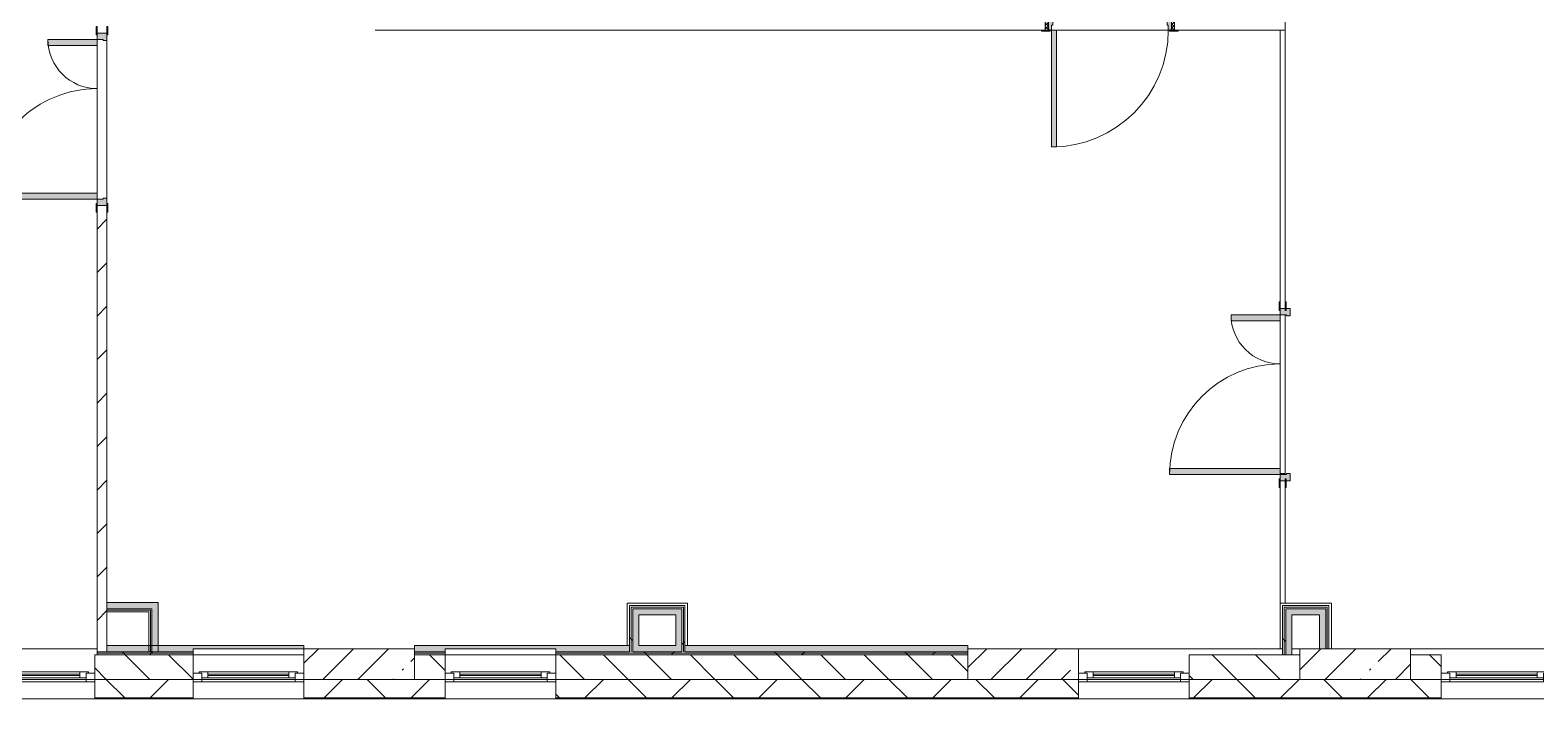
# Model space of a CAD drawing. Header units: millimetres. Extents: x -3129 to 197107, y -8553 to 29000.
# Drawn here: x 161502 to 173746, y -258 to 5180 of the extents above; entities that cross this region are included whole.
import ezdxf

# ---------------------------------------------------------------- set-up
doc = ezdxf.new("R2010")
doc.units = ezdxf.units.MM
for name, color, linetype, lineweight, true_color in [('A-DOOR-3', 7, 'Continuous', 5, 0xaaaaaa), ('A-DOOR-4', 7, 'Continuous', 5, 0xe2e2e2), ('A-DOOR-FRAM-3', 7, 'Continuous', 5, 0xe2e2e2), ('A-DOOR-FRAM-4', 7, 'Continuous', 5, 0xaaaaaa), ('A-FLOR-3', 7, 'Continuous', 5, 0xaaaaaa), ('I-WALL-4', 7, 'Continuous', 5, 0xe7e7e7), ('I-WALL-5', 7, 'Continuous', 9, 0xe7e7e7)]:
    doc.layers.add(name, color=color, linetype=linetype, lineweight=lineweight, true_color=true_color)
for name, color, linetype, lineweight in [('A-GLAZ-1', 7, 'Continuous', 5), ('A-WALL', 7, 'Continuous', 9), ('A-WALL-6', 7, 'Continuous', 5), ('I-WALL-6', 7, 'Continuous', 5), ('S-COLS-2', 7, 'Continuous', 5)]:
    doc.layers.add(name, color=color, linetype=linetype, lineweight=lineweight)
pattern_1 = [(45, (70097.4, 0), (-530.33, 530.33), []), (135, (70097.4, 0), (-530.33, -530.33), [])]

# ---------------------------------------------------------------- blocks, each defined once
blk = doc.blocks.new('120_Окно_СКБ_1Ст - 120_Окно_СКБ_1Ст 900х2500_h_ с форточкой-V147-2_1_1_птичка')
at = {"layer": 'A-GLAZ-1'}
for p, q in [((-450, -127), (-450, -57)), ((-450, -57), (-380, -57)), ((450, -57), (-450, -57)), ((-380, -57), (-380, -127)), ((380, -87), (-380, -87)), ((-380, -87), (-380, -127)), ((-330, -137), (-330, -87)), ((-330, -107), (330, -107)), ((330, -117), (-330, -117)), ((330, -137), (330, -87)), ((380, -127), (380, -57)), ((380, -57), (450, -57)), ((380, -127), (380, -87)), ((450, -57), (450, -127)), ((-380, -127), (-450, -127)), ((-450, -127), (-400, -127)), ((-380, -127), (-400, -127)), ((-400, -127), (-400, -137)), ((-400, -137), (400, -137)), ((400, -137), (-400, -137)), ((450, -127), (380, -127)), ((400, -127), (380, -127)), ((400, -127), (450, -127)), ((400, -137), (400, -127))]:
    blk.add_line(p, q, dxfattribs=at)
blk = doc.blocks.new('120_Окно_СКБ_1Ст - 120_Окно_СКБ_1Ст 900х2500_h_ с форточкой-22876038-2_1_1_птичка')
at = {"layer": 'A-GLAZ-1'}
for p, q in [((-450, -127), (-450, -57)), ((-450, -57), (-380, -57)), ((450, -57), (-450, -57)), ((-380, -57), (-380, -127)), ((380, -87), (-380, -87)), ((-380, -87), (-380, -127)), ((-330, -137), (-330, -87)), ((-330, -107), (330, -107)), ((330, -117), (-330, -117)), ((330, -137), (330, -87)), ((380, -127), (380, -57)), ((380, -57), (450, -57)), ((380, -127), (380, -87)), ((450, -57), (450, -127)), ((-380, -127), (-450, -127)), ((-450, -127), (-400, -127)), ((-380, -127), (-400, -127)), ((-400, -127), (-400, -137)), ((-400, -137), (400, -137)), ((400, -137), (-400, -137)), ((450, -127), (380, -127)), ((400, -127), (380, -127)), ((400, -127), (450, -127)), ((400, -137), (400, -127))]:
    blk.add_line(p, q, dxfattribs=at)
blk = doc.blocks.new('BSC_Колонна _Прямоугольная - 250х900-23282983-2_1_1_птичка')
at = {"layer": 'S-COLS-2'}
h = blk.add_hatch(dxfattribs=at)
h.set_pattern_fill('FP_168', color=256, style=0, pattern_type=2)
h.set_pattern_definition([(45, (-99480, -25), (-285.1231, 285.1231), []), (45, (-99194.88, -25), (-285.1231, 285.1231), [504.031, -100.806, 16.764, -84.042])])
h.paths.add_polyline_path([(450, -125), (450, 125), (-450, 125), (-450, -125)])
for p, q in [((450, 125), (-450, 125)), ((-450, 125), (-450, -125)), ((450, -125), (450, 125)), ((-450, -125), (450, -125))]:
    blk.add_line(p, q, dxfattribs=at)
blk = doc.blocks.new('110_Дверь_СКБ_1Ст_Внутренняя1 - Д-7а_л__950x2100h_Туалет-V148-2_1_1_птичка')
at = {"layer": 'A-DOOR-3'}
h = blk.add_hatch(dxfattribs=at)
h.set_pattern_fill('FP_169', color=256, style=0, pattern_type=2)
h.set_pattern_definition([(135, (1776.41, 174.685), (-14.14214, -14.14214), []), (225, (1776.41, 174.685), (14.14214, -14.14214), [])])
h.paths.add_polyline_path([(537.5, 110), (512.5, 110), (512.5, -110), (537.5, -110)])
at = {"layer": 'A-DOOR-4'}
h = blk.add_hatch(color=256, dxfattribs=at)
h.paths.add_polyline_path([(487.5, 110), (487.5, 70), (477.5, 70), (477.5, 30), (512.5, 30), (512.5, 110)])
h.paths.add_polyline_path([(-462.5, 110), (-487.5, 110), (-487.5, 30), (-452.5, 30), (-452.5, 70), (-462.5, 70)])
at = {"layer": 'A-DOOR-FRAM-3'}
for points in [[(447.5, 1060), (447.5, 110), (487.5, 110), (487.5, 1060)], [(-542.5, 118), (-542.5, 110), (-472.5, 110), (-472.5, 118)], [(-472.5, 30), (-487.5, 30), (-487.5, -110), (-472.5, -110)], [(567.5, 118), (497.5, 118), (497.5, 110), (567.5, 110)], [(512.5, 30), (497.5, 30), (497.5, -110), (512.5, -110)], [(-542.5, -110), (-542.5, -118), (-472.5, -118), (-472.5, -110)], [(567.5, -110), (497.5, -110), (497.5, -118), (567.5, -118)]]:
    blk.add_hatch(color=256, dxfattribs=at).paths.add_polyline_path(points)
at = {"layer": 'A-DOOR-FRAM-4'}
h = blk.add_hatch(dxfattribs=at)
h.set_pattern_fill('FP_170', color=256, style=0, pattern_type=2)
h.set_pattern_definition([(45, (-346.384, 174.685), (-14.1421, 14.1421), []), (135, (-346.384, 174.685), (-14.1421, -14.1421), [])])
h.paths.add_polyline_path([(-487.5, 110), (-512.5, 110), (-512.5, -110), (-487.5, -110)])
at = {"layer": 'A-DOOR-3'}
for p, q in [((487.5, 1060), (447.5, 1060)), ((447.5, 1060), (447.5, 110)), ((487.5, 110), (487.5, 1060)), ((447.5, 110), (487.5, 110))]:
    blk.add_line(p, q, dxfattribs=at)
blk.add_arc((487.5, 110), 950, 90, 180, dxfattribs=at)
at = {"layer": 'A-DOOR-FRAM-4'}
for p, q in [((-472.5, 118), (-542.5, 118)), ((-542.5, 118), (-542.5, 110)), ((-542.5, 110), (-472.5, 110)), ((-487.5, 110), (-512.5, 110)), ((-512.5, 110), (-512.5, -110)), ((-462.5, 110), (-487.5, 110)), ((-487.5, 110), (-487.5, 30)), ((-487.5, -110), (-487.5, 110)), ((-472.5, 110), (-487.5, 110)), ((-487.5, 110), (-487.5, 109)), ((-487.5, 109), (-472.5, 109)), ((-487.5, 30), (-452.5, 30)), ((-472.5, 30), (-487.5, 30)), ((-487.5, 30), (-487.5, -110)), ((-472.5, 110), (-472.5, 118)), ((-472.5, 109), (-472.5, 110)), ((-472.5, -110), (-472.5, 30)), ((-462.5, 70), (-462.5, 110)), ((-452.5, 70), (-462.5, 70)), ((-452.5, 30), (-452.5, 70)), ((487.5, 70), (477.5, 70)), ((477.5, 70), (477.5, 30)), ((477.5, 30), (512.5, 30)), ((487.5, 110), (487.5, 70)), ((512.5, 110), (487.5, 110)), ((567.5, 118), (497.5, 118)), ((497.5, 118), (497.5, 110)), ((512.5, 110), (497.5, 110)), ((497.5, 110), (497.5, 109)), ((497.5, 110), (567.5, 110)), ((497.5, 109), (512.5, 109)), ((512.5, 30), (497.5, 30)), ((497.5, 30), (497.5, -110)), ((512.5, 30), (512.5, 110)), ((537.5, 110), (512.5, 110)), ((512.5, 110), (512.5, -110)), ((512.5, 109), (512.5, 110)), ((512.5, -110), (512.5, 30)), ((537.5, -110), (537.5, 110)), ((567.5, 110), (567.5, 118)), ((-472.5, -110), (-542.5, -110)), ((-542.5, -110), (-542.5, -118)), ((-542.5, -118), (-472.5, -118)), ((-512.5, -110), (-487.5, -110)), ((-487.5, -110), (-472.5, -110)), ((-472.5, -118), (-472.5, -110)), ((497.5, -110), (512.5, -110)), ((567.5, -110), (497.5, -110)), ((497.5, -110), (497.5, -118)), ((497.5, -118), (567.5, -118)), ((512.5, -110), (537.5, -110)), ((567.5, -118), (567.5, -110))]:
    blk.add_line(p, q, dxfattribs=at)
blk = doc.blocks.new('110_Дверь_СКБ_2Ст - Д-5_п_ Из игровой в коридор-32215844-2_1_1_птичка')
at = {"layer": 'A-DOOR-4'}
for points in [[(-638, 40), (-588, 40), (-588, 940), (-638, 940)], [(612, 440), (612, 40), (662, 40), (662, 440)]]:
    blk.add_hatch(color=256, dxfattribs=at).paths.add_polyline_path(points)
h = blk.add_hatch(color=256, dxfattribs=at)
h.paths.add_polyline_path([(-688, 40), (-688, -40), (-628, -40), (-628, -10), (-638, -10), (-638, 40)])
h.paths.add_polyline_path([(652, -40), (712, -40), (712, 40), (662, 40), (662, -10), (652, -10)])
at = {"layer": 'A-DOOR-FRAM-3'}
for points in [[(-742, 40), (-672, 40), (-672, 48), (-742, 48)], [(698, 40), (768, 40), (768, 48), (698, 48)], [(-742, -48), (-672, -48), (-672, -40), (-742, -40)], [(698, -48), (768, -48), (768, -40), (698, -40)]]:
    blk.add_hatch(color=256, dxfattribs=at).paths.add_polyline_path(points)
at = {"layer": 'A-DOOR-3'}
for p, q in [((-638, 940), (-638, 40)), ((-588, 940), (-638, 940)), ((-588, 40), (-588, 940)), ((662, 440), (612, 440)), ((612, 440), (612, 40)), ((662, 40), (662, 440)), ((-638, 40), (-588, 40)), ((612, 40), (662, 40))]:
    blk.add_line(p, q, dxfattribs=at)
for centre, radius, start, end in [((-638, 40), 900, 0, 90), ((662, 40), 400, 90, 180)]:
    blk.add_arc(centre, radius, start, end, dxfattribs=at)
at = {"layer": 'A-DOOR-FRAM-4'}
for p, q in [((-672, 48), (-742, 48)), ((-742, 48), (-742, 40)), ((-742, 40), (-672, 40)), ((-638, 40), (-688, 40)), ((-688, 40), (-688, -40)), ((-672, 40), (-672, 48)), ((-638, -10), (-638, 40)), ((662, 40), (662, -10)), ((712, 40), (662, 40)), ((768, 48), (698, 48)), ((698, 48), (698, 40)), ((698, 40), (768, 40)), ((712, -40), (712, 40)), ((768, 40), (768, 48)), ((-672, -40), (-742, -40)), ((-742, -40), (-742, -48)), ((-742, -48), (-672, -48)), ((-688, -40), (-628, -40)), ((-672, -39), (-688, -39)), ((-688, -39), (-688, -40)), ((-688, -40), (-672, -40)), ((-672, -40), (-672, -39)), ((-672, -48), (-672, -40)), ((-628, -10), (-638, -10)), ((-628, -40), (-628, -10)), ((662, -10), (652, -10)), ((652, -10), (652, -40)), ((652, -40), (712, -40)), ((712, -39), (698, -39)), ((698, -39), (698, -40)), ((698, -40), (712, -40)), ((768, -40), (698, -40)), ((698, -40), (698, -48)), ((698, -48), (768, -48)), ((712, -40), (712, -39)), ((768, -48), (768, -40))]:
    blk.add_line(p, q, dxfattribs=at)
blk = doc.blocks.new('BSC_Колонна _Прямоугольная - 250х900-V149-2_1_1_птичка')
at = {"layer": 'S-COLS-2'}
h = blk.add_hatch(dxfattribs=at)
h.set_pattern_fill('FP_171', color=256, style=0, pattern_type=2)
h.set_pattern_definition([(45, (-94080, -25), (-285.1231, 285.1231), []), (45, (-93794.88, -25), (-285.1231, 285.1231), [504.031, -100.806, 16.764, -84.042])])
h.paths.add_polyline_path([(450, -125), (450, 125), (-450, 125), (-450, -125), (311, -125)])
for p, q in [((450, 125), (-450, 125)), ((-450, 125), (-450, -125)), ((450, -125), (450, 125)), ((-450, -125), (450, -125))]:
    blk.add_line(p, q, dxfattribs=at)
blk = doc.blocks.new('BSC_Колонна _Прямоугольная - 250х900-V150-2_1_1_птичка')
at = {"layer": 'S-COLS-2'}
h = blk.add_hatch(dxfattribs=at)
h.set_pattern_fill('FP_172', color=256, style=0, pattern_type=2)
h.set_pattern_definition([(45, (-102180, -25), (-285.1231, 285.1231), []), (45, (-101894.88, -25), (-285.1231, 285.1231), [504.031, -100.806, 16.764, -84.042])])
h.paths.add_polyline_path([(450, -125), (450, 125), (-450, 125), (-450, -125), (-368, -125)])
for p, q in [((450, 125), (-450, 125)), ((-450, 125), (-450, -125)), ((450, -125), (450, 125)), ((-450, -125), (450, -125))]:
    blk.add_line(p, q, dxfattribs=at)
blk = doc.blocks.new('110_Дверь_СКБ_2Ст - Д-5_п__в составе перегородки _не входит в спец__-32680317-2_1_1_птичка')
at = {"layer": 'A-DOOR-4'}
h = blk.add_hatch(color=256, dxfattribs=at)
h.paths.add_polyline_path([(712, -20), (712, 60), (652, 60), (652, 30), (662, 30), (662, -20)])
h.paths.add_polyline_path([(-628, 60), (-688, 60), (-688, -20), (-638, -20), (-638, 30), (-628, 30)])
for points in [[(-588, -420), (-588, -20), (-638, -20), (-638, -420)], [(662, -20), (612, -20), (612, -920), (662, -920)]]:
    blk.add_hatch(color=256, dxfattribs=at).paths.add_polyline_path(points)
at = {"layer": 'A-DOOR-FRAM-3'}
for points in [[(-673, 28), (-743, 28), (-743, 20), (-673, 20)], [(767, 28), (697, 28), (697, 20), (767, 20)], [(-673, -20), (-743, -20), (-743, -28), (-673, -28)], [(767, -20), (697, -20), (697, -28), (767, -28)]]:
    blk.add_hatch(color=256, dxfattribs=at).paths.add_polyline_path(points)
at = {"layer": 'A-DOOR-3'}
for p, q in [((-638, -20), (-588, -20)), ((-638, -420), (-638, -20)), ((-588, -20), (-588, -420)), ((612, -20), (662, -20)), ((612, -920), (612, -20)), ((662, -20), (662, -920)), ((-588, -420), (-638, -420)), ((662, -920), (612, -920))]:
    blk.add_line(p, q, dxfattribs=at)
for centre, radius, start, end in [((-638, -20), 400, 270, 0), ((662, -20), 900, 180, 270)]:
    blk.add_arc(centre, radius, start, end, dxfattribs=at)
at = {"layer": 'A-DOOR-FRAM-4'}
for p, q in [((-743, 28), (-673, 28)), ((-743, 20), (-743, 28)), ((-673, 20), (-743, 20)), ((-688, 60), (-628, 60)), ((-688, -20), (-688, 60)), ((-688, 20), (-673, 20)), ((-688, 19), (-688, 20)), ((-673, 19), (-688, 19)), ((-673, 28), (-673, 20)), ((-673, 20), (-673, 19)), ((-638, 30), (-638, -20)), ((-628, 30), (-638, 30)), ((-628, 60), (-628, 30)), ((652, 60), (712, 60)), ((652, 30), (652, 60)), ((662, 30), (652, 30)), ((662, -20), (662, 30)), ((697, 20), (697, 28)), ((697, 28), (767, 28)), ((697, 19), (697, 20)), ((697, 20), (712, 20)), ((767, 20), (697, 20)), ((712, 19), (697, 19)), ((712, 60), (712, -20)), ((712, 20), (712, 19)), ((767, 28), (767, 20)), ((-743, -20), (-673, -20)), ((-743, -28), (-743, -20)), ((-673, -28), (-743, -28)), ((-638, -20), (-688, -20)), ((-673, -20), (-673, -28)), ((712, -20), (662, -20)), ((697, -28), (697, -20)), ((697, -20), (767, -20)), ((767, -28), (697, -28)), ((767, -20), (767, -28))]:
    blk.add_line(p, q, dxfattribs=at)

msp = doc.modelspace()

# ---------------------------------------------------------------- hatches: boundary and pattern name
at = {"layer": 'A-WALL-6'}
h = msp.add_hatch(dxfattribs=at)
h.set_pattern_fill('FP_134', color=256, style=0, pattern_type=2)
h.set_pattern_definition([(135, (70097.43, 0), (-176.7767, -176.7767), [])])
h.paths.add_polyline_path([(192127.4, -100), (192927.4, -100), (192927.4, 100), (192127.4, 100)])
h.paths.add_polyline_path([(180256.6, -100), (180327.4, -100), (180327.4, 100), (179027.4, 100), (179027.4, -100), (179792.9, -100)])
h.paths.add_polyline_path([(189068.1, -100), (189427.4, -100), (189427.4, 100), (188927.4, 100), (188927.4, -100)])
h.paths.add_polyline_path([(183777.4, -100), (183777.4, 100), (183527.4, 100), (183527.4, -100)])
h.paths.add_polyline_path([(184677.4, -100), (185727.4, -100), (185727.4, 100), (184677.4, 100)])
h.paths.add_polyline_path([(164877.4, -100), (164877.4, 100), (164627.4, 100), (164627.4, -100)])
h.paths.add_polyline_path([(165880.1, -100), (169127.4, -100), (169126.4, 100), (165777.4, 100), (165777.4, -100)])
h.paths.add_polyline_path([(172727.4, -100), (172977.4, -100), (172977.4, 100), (172727.4, 100)])
h.paths.add_polyline_path([(174691.5, -100), (174927.4, -100), (174927.4, 100), (173877.4, 100), (173877.4, -100)])
h.paths.add_polyline_path([(170927.4, -100), (171827.4, -100), (171827.4, 100), (170927.4, 100)])
h.paths.add_polyline_path([(162633.7, -100), (162827.4, -100), (162827.4, 100), (162027.4, 100), (162027.4, -100), (162193.2, -100)])
h = msp.add_hatch(dxfattribs=at)
h.set_pattern_fill('FP_124', color=256, style=0, pattern_type=2)
h.set_pattern_definition([(45, (70097.43, 0), (-353.5534, 353.5534), []), (135, (70097.43, 0), (-353.5534, -353.5534), [])])
h.paths.add_polyline_path([(192314.4, -250), (192927.4, -250), (192927.4, -100), (192127.4, -100), (192127.4, -250)])
h.paths.add_polyline_path([(190459.3, -250), (191227.4, -250), (191227.4, -100), (190327.4, -100), (190327.4, -250)])
h.paths.add_polyline_path([(195096.9, -250), (195177.4, -250), (195177.4, -100), (193827.4, -100), (193827.4, -250), (194169.4, -250)])
h.paths.add_polyline_path([(182627.4, -250), (183777.4, -250), (183777.4, -100), (182627.4, -100)])
h.paths.add_polyline_path([(177474.1, -250), (178127.4, -250), (178127.4, -100), (177227.4, -100), (177227.4, -250)])
h.paths.add_polyline_path([(179027.4, -250), (180327.4, -250), (180327.4, -100), (179027.4, -100)])
h.paths.add_polyline_path([(184677.4, -250), (185727.4, -250), (185727.4, -100), (184677.4, -100)])
h.paths.add_polyline_path([(189427.4, -250), (189427.4, -100), (188027.4, -100), (188027.4, -250), (189068.1, -250)])
h.paths.add_polyline_path([(171908.9, -250), (172977.4, -250), (172977.4, -100), (170927.4, -100), (170927.4, -250), (171827.4, -250)])
h.paths.add_polyline_path([(173877.4, -250), (174927.4, -250), (174927.4, -100), (173877.4, -100)])
h.paths.add_polyline_path([(169127.4, -250), (170027.4, -250), (170027.4, -100), (165777.4, -100), (165777.4, -250), (169126.4, -250)])
h.paths.add_polyline_path([(163727.4, -250), (164877.4, -250), (164877.4, -100), (163727.4, -100)])
h.paths.add_polyline_path([(159307.4, -250), (161127.4, -250), (161127.4, -100), (159307.4, -100)])
h.paths.add_polyline_path([(162170, -250), (162827.4, -250), (162827.4, -100), (162027.4, -100), (162027.4, -250)])
at = {"layer": 'I-WALL-4'}
for points in [[(166452.4, 175), (166452.4, 475), (166402.4, 475), (166402.4, 175)], [(166752.4, 425), (166802.4, 425), (166802.4, 475), (166452.4, 475), (166452.4, 425)], [(166802.4, 175), (166802.4, 425), (166752.4, 425), (166752.4, 175)], [(171987.4, 425), (172037.4, 425), (172037.4, 475), (171712.4, 475), (171712.4, 425), (171908.9, 425)], [(171762.4, 100), (171762.4, 425), (171712.4, 425), (171712.4, 100)], [(172037.4, 150), (172037.4, 425), (171987.4, 425), (171987.4, 150)]]:
    msp.add_hatch(color=256, dxfattribs=at).paths.add_polyline_path(points)
at = {"layer": 'I-WALL-5'}
for points in [[(162493.4, 475), (162543.4, 475), (162543.4, 525), (162127.4, 525), (162127.4, 475)], [(162493.4, 125), (162543.4, 125), (162543.4, 475), (162493.4, 475), (162493.4, 230.5)], [(162127.4, 125), (162827.4, 125), (162827.4, 150), (163727.4, 150), (163727.4, 175), (162127.4, 175)]]:
    msp.add_hatch(color=256, dxfattribs=at).paths.add_polyline_path(points)
h = msp.add_hatch(color=256, dxfattribs=at)
h.paths.add_polyline_path([(169127.4, 125), (169126.4, 175), (166827.4, 175), (166827.4, 125), (169126.4, 125)])
h.paths.add_polyline_path([(164877.4, 125), (164877.4, 150), (165777.4, 150), (165777.4, 125), (166377.4, 125), (166377.4, 175), (164627.4, 175), (164627.4, 125)])
h.paths.add_polyline_path([(166402.4, 125), (166802.4, 125), (166802.4, 175), (166402.4, 175)])
at = {"layer": 'I-WALL-6'}
h = msp.add_hatch(dxfattribs=at)
h.set_pattern_fill('FP_136', color=256, style=0, pattern_type=2)
h.set_pattern_definition([(45, (70097.43, 0), (-176.7767, 176.7767), [])])
h.paths.add_polyline_path([(162047.4, 125), (162127.4, 125), (162127.4, 3755), (162047.4, 3755), (162047.4, 230.5)])
h.paths.add_polyline_path([(162127.4, 5155), (162127.4, 10400), (162047.4, 10400), (162047.4, 5155), (162097.4, 5155)])
h = msp.add_hatch(dxfattribs=at)
h.set_pattern_fill('FP_228', color=256, style=0, pattern_type=2)
h.set_pattern_definition(pattern_1)
h.paths.add_polyline_path([(166377.4, 125), (166389.9, 125), (166389.9, 500), (166377.4, 500), (166377.4, 175)])
h = msp.add_hatch(dxfattribs=at)
h.set_pattern_fill('FP_228', color=256, style=0, pattern_type=2)
h.set_pattern_definition(pattern_1)
h.paths.add_polyline_path([(166389.9, 125), (166402.4, 125), (166402.4, 487.5), (166389.9, 487.5), (166389.9, 175)])
h = msp.add_hatch(dxfattribs=at)
h.set_pattern_fill('FP_228', color=256, style=0, pattern_type=2)
h.set_pattern_definition(pattern_1)
h.paths.add_polyline_path([(166802.4, 125), (166814.9, 125), (166814.9, 475), (166802.4, 475), (166802.4, 175)])
h = msp.add_hatch(dxfattribs=at)
h.set_pattern_fill('FP_228', color=256, style=0, pattern_type=2)
h.set_pattern_definition(pattern_1)
h.paths.add_polyline_path([(166814.9, 125), (166827.4, 125), (166827.4, 487.5), (166814.9, 487.5), (166814.9, 175)])
h = msp.add_hatch(dxfattribs=at)
h.set_pattern_fill('FP_228', color=256, style=0, pattern_type=2)
h.set_pattern_definition(pattern_1)
h.paths.add_polyline_path([(171699.9, 100), (171699.9, 487.5), (171687.4, 487.5), (171687.4, 100)])
h = msp.add_hatch(dxfattribs=at)
h.set_pattern_fill('FP_228', color=256, style=0, pattern_type=2)
h.set_pattern_definition(pattern_1)
h.paths.add_polyline_path([(171699.9, 100), (171712.4, 100), (171712.4, 475), (171699.9, 475), (171699.9, 230.5)])
h = msp.add_hatch(dxfattribs=at)
h.set_pattern_fill('FP_228', color=256, style=0, pattern_type=2)
h.set_pattern_definition(pattern_1)
h.paths.add_polyline_path([(172048, 150), (172049.9, 150), (172049.9, 475), (172037.4, 475), (172037.4, 150)])
h = msp.add_hatch(dxfattribs=at)
h.set_pattern_fill('FP_228', color=256, style=0, pattern_type=2)
h.set_pattern_definition(pattern_1)
h.paths.add_polyline_path([(172060.5, 150), (172062.4, 150), (172062.4, 487.5), (172049.9, 487.5), (172049.9, 150)])
h = msp.add_hatch(dxfattribs=at)
h.set_pattern_fill('FP_228', color=256, style=0, pattern_type=2)
h.set_pattern_definition(pattern_1)
h.paths.add_polyline_path([(162827.4, 112.5), (162827.4, 125), (162047.4, 125), (162047.4, 112.5), (162633.7, 112.5)])
h = msp.add_hatch(dxfattribs=at)
h.set_pattern_fill('FP_228', color=256, style=0, pattern_type=2)
h.set_pattern_definition(pattern_1)
h.paths.add_polyline_path([(164877.4, 112.5), (164877.4, 125), (164627.4, 125), (164627.4, 112.5)])
h.paths.add_polyline_path([(169127.4, 112.5), (169126.4, 125), (165777.4, 125), (165777.4, 112.5), (169126.4, 112.5)])
h = msp.add_hatch(dxfattribs=at)
h.set_pattern_fill('FP_228', color=256, style=0, pattern_type=2)
h.set_pattern_definition(pattern_1)
h.paths.add_polyline_path([(162170, 100), (162827.4, 100), (162827.4, 112.5), (162047.4, 112.5), (162047.4, 100), (162127.4, 100)])
h = msp.add_hatch(dxfattribs=at)
h.set_pattern_fill('FP_228', color=256, style=0, pattern_type=2)
h.set_pattern_definition(pattern_1)
h.paths.add_polyline_path([(164877.4, 100), (164877.4, 112.5), (164627.4, 112.5), (164627.4, 100)])
h.paths.add_polyline_path([(169127.4, 100), (169126.4, 112.5), (165777.4, 112.5), (165777.4, 100), (169126.4, 100)])

# ---------------------------------------------------------------- linework, layer by layer
at = {"layer": 'A-FLOR-3'}
for p, q in [((171667.4, 1575), (171707.4, 1575)), ((171707.4, 1575), (171707.4, 1565)), ((166357.4, 174.2), (166357.4, 520)), ((166357.4, 520), (166847.4, 520)), ((166847.4, 520), (166847.4, 174.6)), ((171667.4, 150), (171667.4, 521)), ((171707.4, 521), (172083.4, 521)), ((172083.4, 521), (172083.4, 150))]:
    msp.add_line(p, q, dxfattribs=at)
at = {"layer": 'A-WALL'}
for p, q in [((171707.4, 5180), (171667.4, 5180)), ((162493.4, 475), (162127.4, 475)), ((162480.9, 462.5), (162127.4, 462.5)), ((162480.9, 125), (162480.9, 462.5)), ((162493.4, 125), (162493.4, 475)), ((166389.9, 487.5), (166389.9, 125)), ((166814.9, 487.5), (166389.9, 487.5)), ((166402.4, 475), (166402.4, 125)), ((166802.4, 475), (166402.4, 475)), ((166802.4, 125), (166802.4, 475)), ((166814.9, 125), (166814.9, 487.5)), ((171687.4, 487.5), (171687.4, 425)), ((171699.9, 487.5), (171699.9, 100)), ((172049.9, 487.5), (171699.9, 487.5)), ((171712.4, 475), (171712.4, 100)), ((172037.4, 475), (171712.4, 475)), ((172037.4, 150), (172037.4, 475)), ((172049.9, 150), (172049.9, 487.5)), ((162047.4, 125), (162827.4, 125)), ((162127.4, 175), (162127.4, 125)), ((164627.4, 125), (164877.4, 125)), ((165777.4, 125), (166377.4, 125)), ((166377.4, 175), (166377.4, 125)), ((166402.4, 125), (166802.4, 125)), ((166827.4, 175), (166827.4, 125)), ((166827.4, 125), (169127.4, 125)), ((162047.4, 112.5), (162827.4, 112.5)), ((162047.4, 100), (162827.4, 100)), ((164627.4, 112.5), (164877.4, 112.5)), ((164877.4, 100), (164627.4, 100)), ((165777.4, 112.5), (169127.4, 112.5)), ((169127.4, 100), (165777.4, 100)), ((162027.4, -100), (162827.4, -100)), ((162827.4, -100), (162027.4, -100)), ((164627.4, -100), (164877.4, -100)), ((164877.4, -100), (164627.4, -100)), ((165777.4, -100), (169127.4, -100)), ((169127.4, -100), (165777.4, -100)), ((170927.4, -100), (171827.4, -100)), ((171827.4, -100), (170927.4, -100)), ((172727.4, -100), (172977.4, -100)), ((172977.4, -100), (172727.4, -100)), ((162027.4, -250), (162827.4, -250)), ((162027.4, -253), (162827.4, -253)), ((163727.4, -250), (164877.4, -250)), ((163727.4, -253), (164877.4, -253)), ((165777.4, -250), (170027.4, -250)), ((165777.4, -253), (170027.4, -253)), ((170927.4, -250), (172977.4, -250)), ((170927.4, -253), (172977.4, -253))]:
    msp.add_line(p, q, dxfattribs=at)
at = {"layer": 'A-WALL-6'}
for p, q in [((162047.4, 100), (162027.4, 100)), ((162027.4, 100), (162027.4, -258)), ((162827.4, -258), (162827.4, 100)), ((164877.4, -258), (164877.4, 100)), ((165777.4, 100), (165777.4, -258)), ((171827.4, 100), (170927.4, 100)), ((170927.4, 100), (170927.4, -258)), ((172977.4, 100), (172727.4, 100)), ((172977.4, -258), (172977.4, 100)), ((161147.4, -100), (162027.4, -100)), ((162827.4, -100), (163727.4, -100)), ((163727.4, -100), (163727.4, -258)), ((164877.4, -100), (165777.4, -100)), ((170027.4, -258), (170027.4, -100)), ((170027.4, -100), (170927.4, -100)), ((172977.4, -100), (173877.4, -100)), ((159299.4, -258), (164877.4, -258)), ((164877.4, -258), (177227.4, -258))]:
    msp.add_line(p, q, dxfattribs=at)
at = {"layer": 'I-WALL-6'}
for p, q in [((171707.4, 10600), (171707.4, 2970)), ((164307.4, 5180), (169727.4, 5180)), ((170757.4, 5180), (169847.4, 5180)), ((170837.4, 5180), (171667.4, 5180)), ((171667.4, 5180), (171667.4, 2970)), ((162047.4, 3855), (162047.4, 5055)), ((162127.4, 5095), (162127.4, 3815)), ((162047.4, 3700), (162047.4, 100)), ((162127.4, 175), (162127.4, 3700)), ((171707.4, 2865), (171707.4, 1575)), ((171667.4, 1615), (171667.4, 2815)), ((171667.4, 1460), (171667.4, 521)), ((171707.4, 521), (171707.4, 1460)), ((162543.4, 525), (162127.4, 525)), ((162543.4, 125), (162543.4, 525)), ((166377.4, 500), (166377.4, 175)), ((166827.4, 500), (166377.4, 500)), ((166827.4, 175), (166827.4, 500)), ((171667.4, 521), (171707.4, 521)), ((171687.4, 500), (171687.4, 100)), ((172062.4, 500), (171687.4, 500)), ((172062.4, 150), (172062.4, 500)), ((162127.4, 450), (162468.4, 450)), ((162468.4, 450), (162468.4, 125)), ((166452.4, 175), (166452.4, 425)), ((166452.4, 425), (166752.4, 425)), ((166752.4, 425), (166752.4, 175)), ((171762.4, 100), (171762.4, 425)), ((171762.4, 425), (171987.4, 425)), ((171987.4, 425), (171987.4, 150)), ((161147.4, 150), (162047.4, 150)), ((163727.4, 175), (162127.4, 175)), ((162827.4, 100), (162827.4, 150)), ((162827.4, 150), (163727.4, 150)), ((163727.4, 150), (163727.4, 175)), ((166377.4, 175), (164627.4, 175)), ((164627.4, 175), (164627.4, 150)), ((164877.4, 100), (164877.4, 150)), ((164877.4, 150), (165777.4, 150)), ((165777.4, 150), (165777.4, 100)), ((166752.4, 175), (166452.4, 175)), ((169127.4, 175), (166827.4, 175)), ((169127.4, 150), (169127.4, 175)), ((170027.4, 150), (171687.4, 150)), ((171762.4, 150), (171827.4, 150)), ((172727.4, 150), (177227.4, 150)), ((163727.4, 100), (162827.4, 100)), ((165777.4, 100), (164877.4, 100))]:
    msp.add_line(p, q, dxfattribs=at)

# ---------------------------------------------------------------- block references
at = {"layer": 'A-DOOR-3'}
for name, p, rotation in [('110_Дверь_СКБ_1Ст_Внутренняя1 - Д-7а_л__950x2100h_Туалет-V148-2_1_1_птичка', (170294.9, 5290), 180), ('110_Дверь_СКБ_2Ст - Д-5_п_ Из игровой в коридор-32215844-2_1_1_птичка', (162087.4, 4442.5), 89.99999999999991), ('110_Дверь_СКБ_2Ст - Д-5_п__в составе перегородки _не входит в спец__-32680317-2_1_1_птичка', (171687.4, 2227.5), 270)]:
    msp.add_blockref(name, p, dxfattribs=dict(at, rotation=rotation))
at = {"layer": 'A-GLAZ-1', "rotation": 180}
for name, p in [('120_Окно_СКБ_1Ст - 120_Окно_СКБ_1Ст 900х2500_h_ с форточкой-V147-2_1_1_птичка', (161577.4, -175)), ('120_Окно_СКБ_1Ст - 120_Окно_СКБ_1Ст 900х2500_h_ с форточкой-22876038-2_1_1_птичка', (163277.4, -175)), ('120_Окно_СКБ_1Ст - 120_Окно_СКБ_1Ст 900х2500_h_ с форточкой-22876038-2_1_1_птичка', (165327.4, -175)), ('120_Окно_СКБ_1Ст - 120_Окно_СКБ_1Ст 900х2500_h_ с форточкой-22876038-2_1_1_птичка', (170477.4, -175)), ('120_Окно_СКБ_1Ст - 120_Окно_СКБ_1Ст 900х2500_h_ с форточкой-22876038-2_1_1_птичка', (173427.4, -175))]:
    msp.add_blockref(name, p, dxfattribs=at)
at = {"layer": 'S-COLS-2'}
for name, p in [('BSC_Колонна _Прямоугольная - 250х900-V149-2_1_1_птичка', (164177.4, 25)), ('BSC_Колонна _Прямоугольная - 250х900-23282983-2_1_1_птичка', (169577.4, 25)), ('BSC_Колонна _Прямоугольная - 250х900-V150-2_1_1_птичка', (172277.4, 25))]:
    msp.add_blockref(name, p, dxfattribs=at)

doc.saveas('drawing.dxf')
